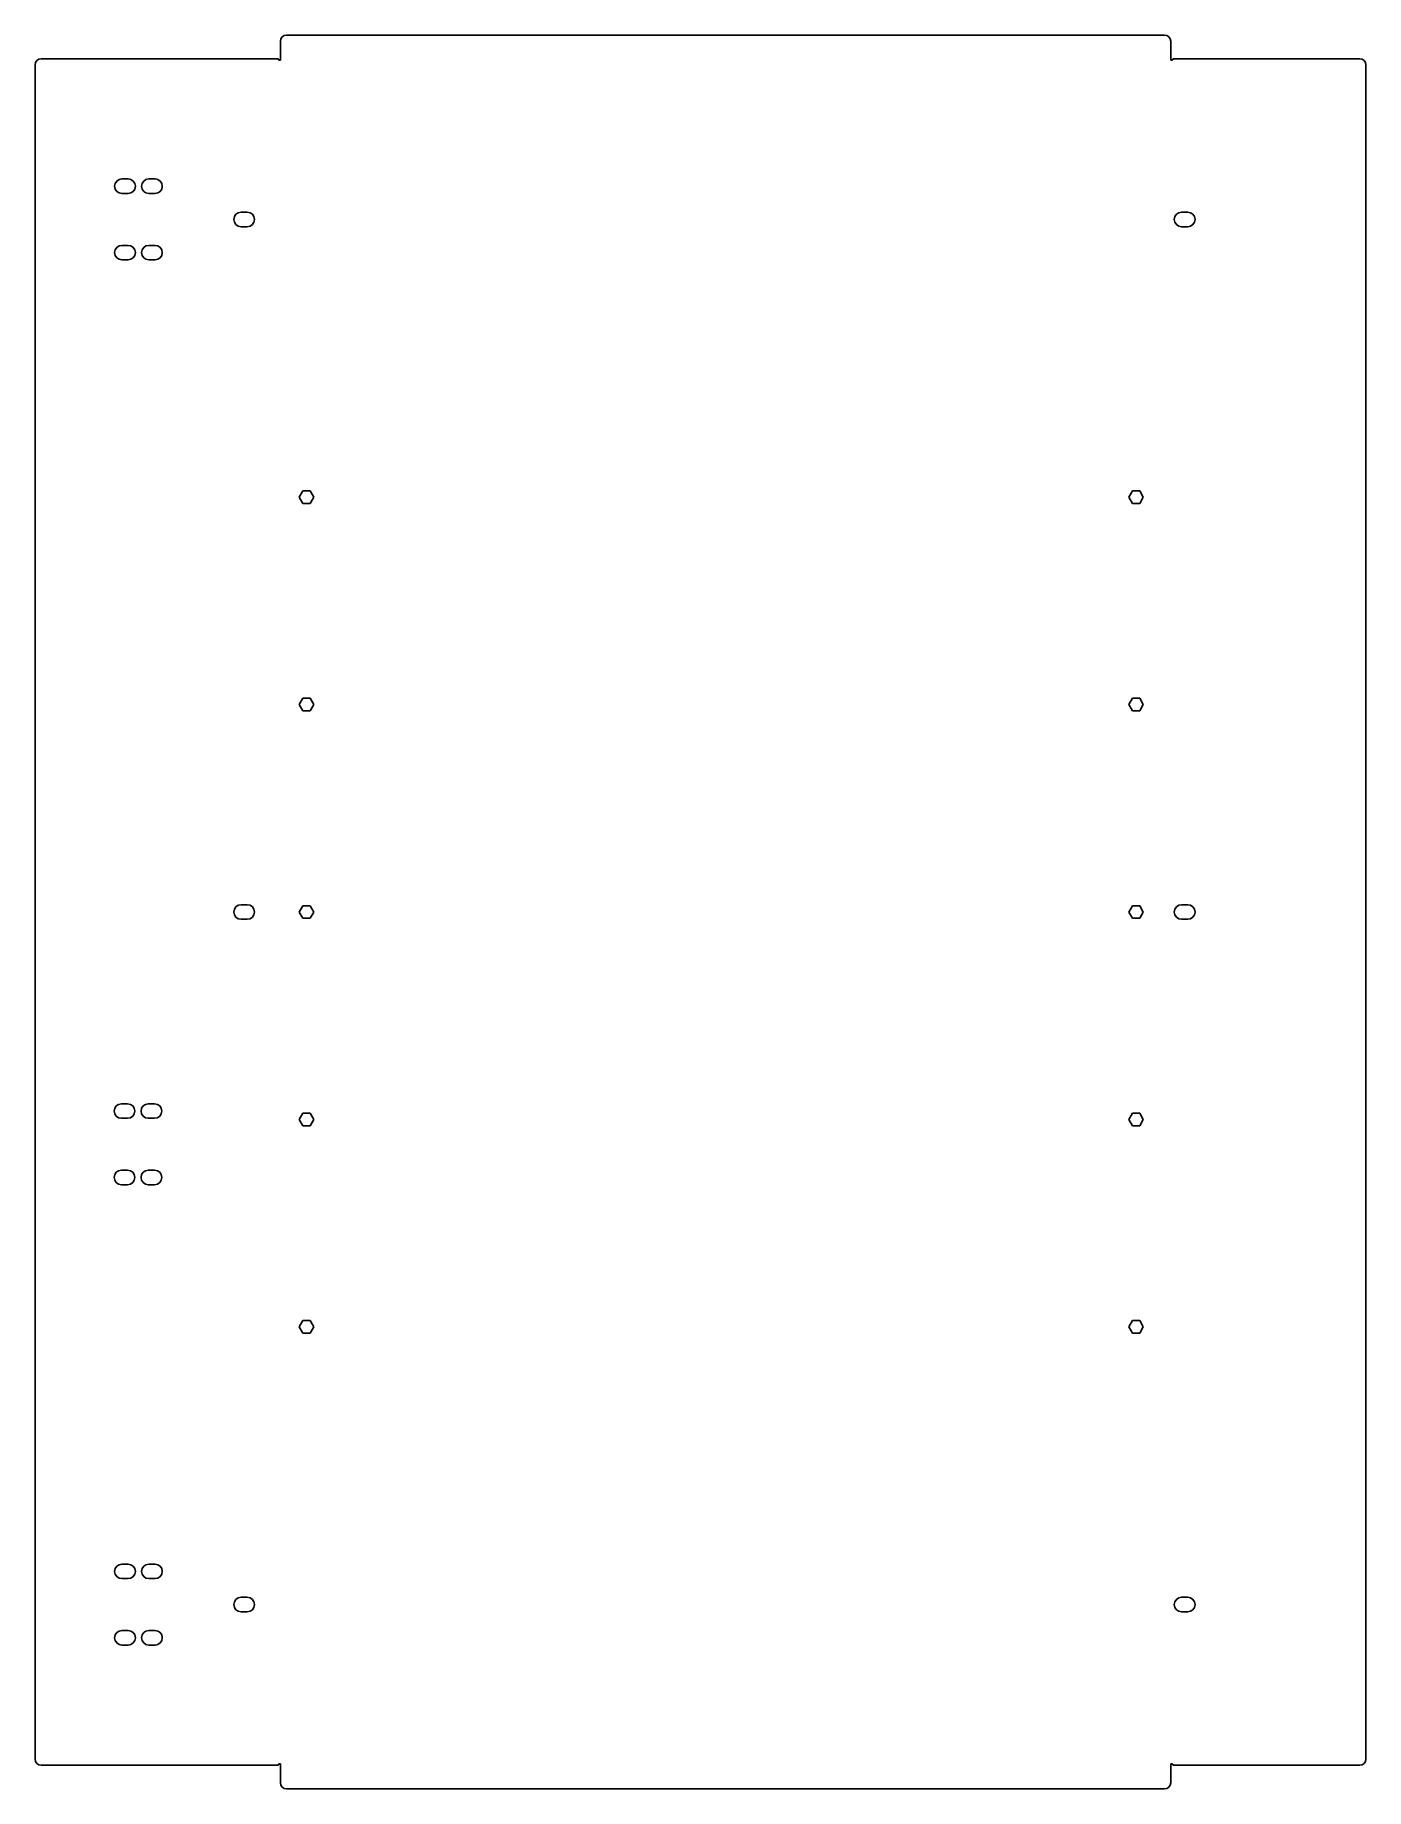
# Model space of a CAD drawing. Header units: millimetres. Extents: x 0 to 642, y 0 to 846.
import ezdxf

# ---------------------------------------------------------------- set-up
doc = ezdxf.new("R2010")
doc.units = ezdxf.units.MM

msp = doc.modelspace()

# ---------------------------------------------------------------- linework, layer by layer
at = {"color": 7, "linetype": 'Continuous', "lineweight": 25}
for p, q in [((118.3, 833.7), (118.3, 842.8)), ((121.3, 845.8), (544.6, 845.8)), ((547.6, 842.8), (547.6, 833.7)), ((0, 14.4), (0, 831.4)), ((117, 834.4), (3, 834.4)), ((117.3, 834.1), (117.3, 834)), ((118.3, 833.7), (117.6, 833.7)), ((548.3, 833.7), (547.6, 833.7)), ((548.6, 834.1), (548.6, 834)), ((638.7, 834.4), (548.9, 834.4)), ((641.7, 831.4), (641.7, 14.4)), ((44.84, 776.4), (41.84, 776.4)), ((57.84, 776.4), (54.84, 776.4)), ((41.84, 769.4), (44.84, 769.4)), ((54.84, 769.4), (57.84, 769.4)), ((102.3, 760.4), (99.3, 760.4)), ((99.3, 753.4), (102.3, 753.4)), ((555.8, 760.4), (552.8, 760.4)), ((552.8, 753.4), (555.8, 753.4)), ((44.84, 744.4), (41.84, 744.4)), ((57.84, 744.4), (54.84, 744.4)), ((41.84, 737.4), (44.84, 737.4)), ((54.84, 737.4), (57.84, 737.4)), ((129.09, 625.95), (127.33, 622.9)), ((132.61, 625.95), (129.09, 625.95)), ((134.37, 622.9), (132.61, 625.95)), ((529.09, 625.95), (527.33, 622.9)), ((532.61, 625.95), (529.09, 625.95)), ((534.37, 622.9), (532.61, 625.95)), ((127.33, 622.9), (129.09, 619.85)), ((129.09, 619.85), (132.61, 619.85)), ((132.61, 619.85), (134.37, 622.9)), ((527.33, 622.9), (529.09, 619.85)), ((529.09, 619.85), (532.61, 619.85)), ((532.61, 619.85), (534.37, 622.9)), ((129.09, 525.95), (127.33, 522.9)), ((132.61, 525.95), (129.09, 525.95)), ((134.37, 522.9), (132.61, 525.95)), ((529.09, 525.95), (527.33, 522.9)), ((532.61, 525.95), (529.09, 525.95)), ((534.37, 522.9), (532.61, 525.95)), ((127.33, 522.9), (129.09, 519.85)), ((129.09, 519.85), (132.61, 519.85)), ((132.61, 519.85), (134.37, 522.9)), ((527.33, 522.9), (529.09, 519.85)), ((529.09, 519.85), (532.61, 519.85)), ((532.61, 519.85), (534.37, 522.9)), ((102.3, 426.4), (99.3, 426.4)), ((129.09, 425.95), (127.33, 422.9)), ((132.61, 425.95), (129.09, 425.95)), ((134.37, 422.9), (132.61, 425.95)), ((529.09, 425.95), (527.33, 422.9)), ((532.61, 425.95), (529.09, 425.95)), ((534.37, 422.9), (532.61, 425.95)), ((555.8, 426.4), (552.8, 426.4)), ((99.3, 419.4), (102.3, 419.4)), ((127.33, 422.9), (129.09, 419.85)), ((129.09, 419.85), (132.61, 419.85)), ((132.61, 419.85), (134.37, 422.9)), ((527.33, 422.9), (529.09, 419.85)), ((529.09, 419.85), (532.61, 419.85)), ((532.61, 419.85), (534.37, 422.9)), ((552.8, 419.4), (555.8, 419.4)), ((44.6, 330.4), (41.6, 330.4)), ((57.6, 330.4), (54.6, 330.4)), ((41.6, 323.4), (44.6, 323.4)), ((54.6, 323.4), (57.6, 323.4)), ((129.09, 325.95), (127.33, 322.9)), ((127.33, 322.9), (129.09, 319.85)), ((132.61, 325.95), (129.09, 325.95)), ((134.37, 322.9), (132.61, 325.95)), ((132.61, 319.85), (134.37, 322.9)), ((529.09, 325.95), (527.33, 322.9)), ((527.33, 322.9), (529.09, 319.85)), ((532.61, 325.95), (529.09, 325.95)), ((534.37, 322.9), (532.61, 325.95)), ((532.61, 319.85), (534.37, 322.9)), ((129.09, 319.85), (132.61, 319.85)), ((529.09, 319.85), (532.61, 319.85)), ((44.6, 298.4), (41.6, 298.4)), ((57.6, 298.4), (54.6, 298.4)), ((41.6, 291.4), (44.6, 291.4)), ((54.6, 291.4), (57.6, 291.4)), ((129.09, 225.95), (127.33, 222.9)), ((127.33, 222.9), (129.09, 219.85)), ((132.61, 225.95), (129.09, 225.95)), ((134.37, 222.9), (132.61, 225.95)), ((132.61, 219.85), (134.37, 222.9)), ((529.09, 225.95), (527.33, 222.9)), ((527.33, 222.9), (529.09, 219.85)), ((532.61, 225.95), (529.09, 225.95)), ((534.37, 222.9), (532.61, 225.95)), ((532.61, 219.85), (534.37, 222.9)), ((129.09, 219.85), (132.61, 219.85)), ((529.09, 219.85), (532.61, 219.85)), ((41.84, 108.4), (44.84, 108.4)), ((54.84, 108.4), (57.84, 108.4)), ((44.84, 101.4), (41.84, 101.4)), ((57.84, 101.4), (54.84, 101.4)), ((102.3, 92.4), (99.3, 92.4)), ((99.3, 85.4), (102.3, 85.4)), ((555.8, 92.4), (552.8, 92.4)), ((552.8, 85.4), (555.8, 85.4)), ((41.84, 76.4), (44.84, 76.4)), ((54.84, 76.4), (57.84, 76.4)), ((44.84, 69.4), (41.84, 69.4)), ((57.84, 69.4), (54.84, 69.4)), ((3, 11.4), (117, 11.4)), ((117.3, 11.7), (117.3, 11.8)), ((117.6, 12.1), (118.3, 12.1)), ((118.3, 3), (118.3, 12.1)), ((547.6, 12.1), (548.3, 12.1)), ((547.6, 12.1), (547.6, 3)), ((548.6, 11.7), (548.6, 11.8)), ((548.9, 11.4), (638.7, 11.4)), ((544.6, 0), (121.3, 0))]:
    msp.add_line(p, q, dxfattribs=at)
for centre, radius, start, end in [((121.3, 842.8), 3, 90, 180), ((544.6, 842.8), 3, 0, 90), ((3, 831.4), 3, 90, 180), ((117, 834.1), 0.3, 0, 90), ((117.6, 834), 0.3, 180, 270), ((548.3, 834), 0.3, 270, 0), ((548.9, 834.1), 0.3, 90, 180), ((638.7, 831.4), 3, 0, 90), ((41.84, 772.9), 3.5, 90, 270), ((44.84, 772.9), 3.5, 270, 90), ((54.84, 772.9), 3.5, 90, 270), ((57.84, 772.9), 3.5, 270, 90), ((99.3, 756.9), 3.5, 90, 270), ((102.3, 756.9), 3.5, 270, 90), ((552.8, 756.9), 3.5, 90, 270), ((555.8, 756.9), 3.5, 270, 90), ((41.84, 740.9), 3.5, 90, 270), ((44.84, 740.9), 3.5, 270, 90), ((54.84, 740.9), 3.5, 90, 270), ((57.84, 740.9), 3.5, 270, 90), ((99.3, 422.9), 3.5, 90, 270), ((102.3, 422.9), 3.5, 270, 90), ((552.8, 422.9), 3.5, 90, 270), ((555.8, 422.9), 3.5, 270, 90), ((41.6, 326.9), 3.5, 90, 270), ((44.6, 326.9), 3.5, 270, 90), ((54.6, 326.9), 3.5, 90, 270), ((57.6, 326.9), 3.5, 270, 90), ((41.6, 294.9), 3.5, 90, 270), ((44.6, 294.9), 3.5, 270, 90), ((54.6, 294.9), 3.5, 90, 270), ((57.6, 294.9), 3.5, 270, 90), ((41.84, 104.9), 3.5, 90, 270), ((44.84, 104.9), 3.5, 270, 90), ((54.84, 104.9), 3.5, 90, 270), ((57.84, 104.9), 3.5, 270, 90), ((99.3, 88.9), 3.5, 90, 270), ((102.3, 88.9), 3.5, 270, 90), ((552.8, 88.9), 3.5, 90, 270), ((555.8, 88.9), 3.5, 270, 90), ((41.84, 72.9), 3.5, 90, 270), ((44.84, 72.9), 3.5, 270, 90), ((54.84, 72.9), 3.5, 90, 270), ((57.84, 72.9), 3.5, 270, 90), ((3, 14.4), 3, 180, 270), ((117, 11.7), 0.3, 270, 0), ((117.6, 11.8), 0.3, 90, 180), ((548.3, 11.8), 0.3, 0, 90), ((548.9, 11.7), 0.3, 180, 270), ((638.7, 14.4), 3, 270, 0), ((121.3, 3), 3, 180, 270), ((544.6, 3), 3, 270, 0)]:
    msp.add_arc(centre, radius, start, end, dxfattribs=at)

doc.saveas('drawing.dxf')
